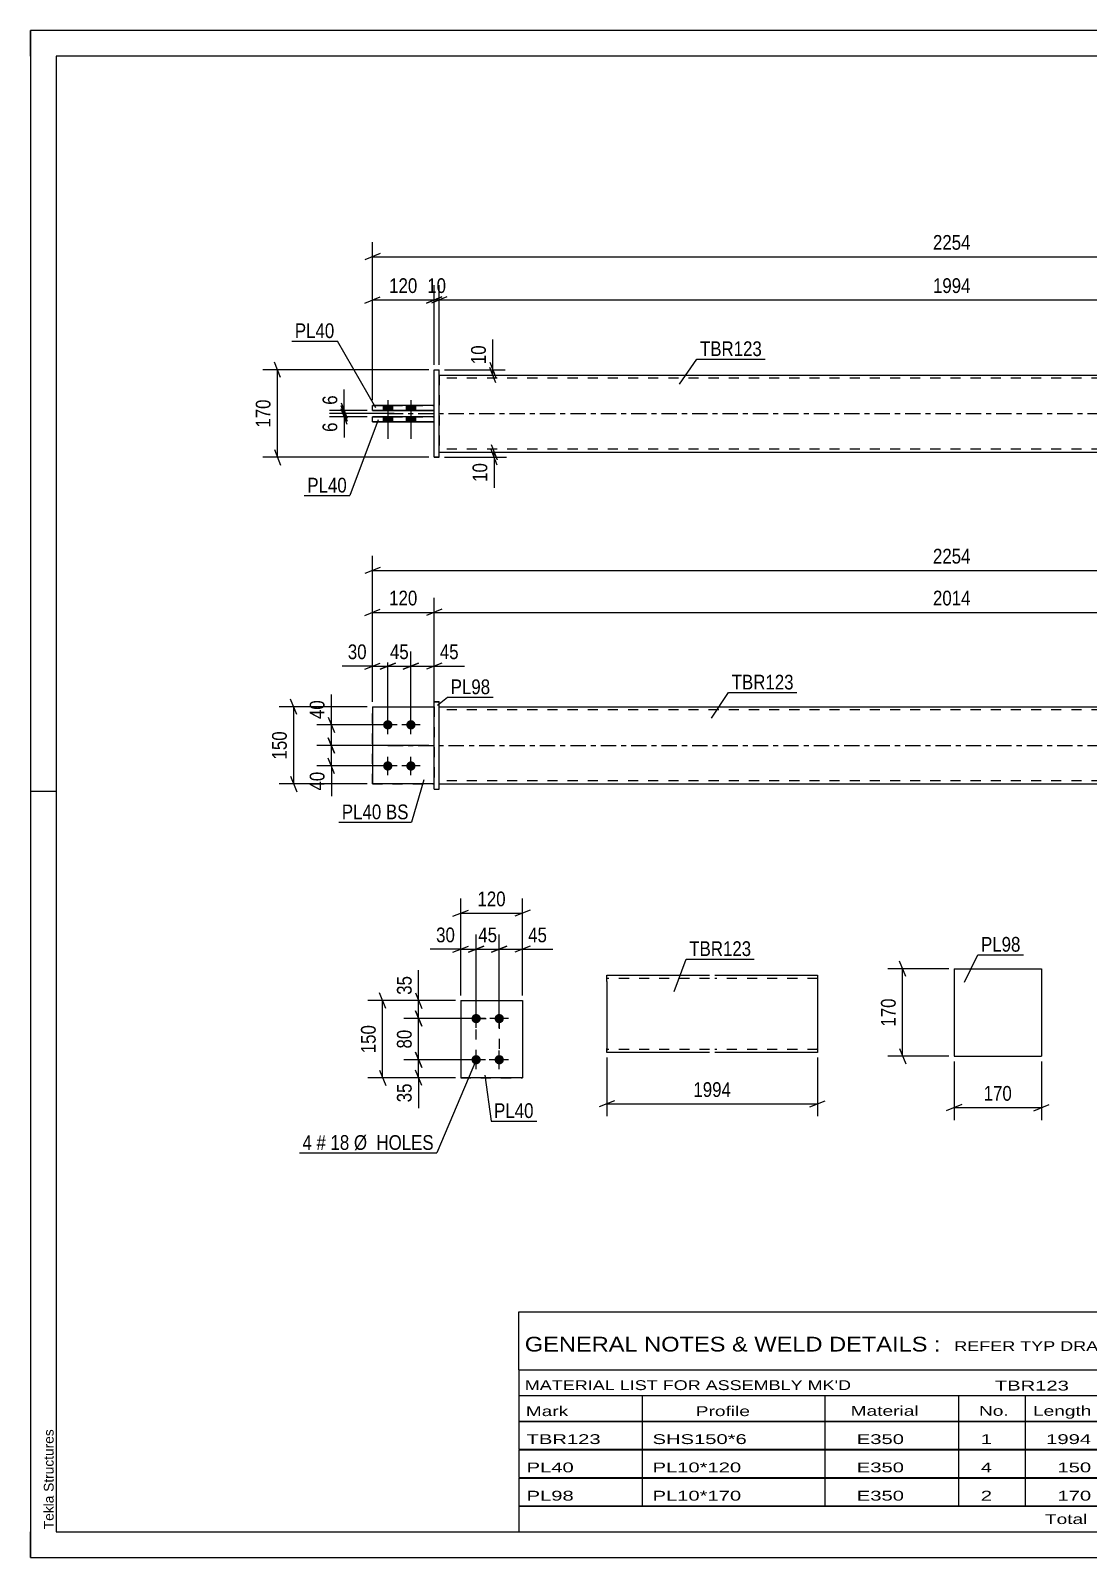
# Model space of a CAD drawing. Header units: millimetres. Extents: x 0 to 420, y 0 to 297.
# Drawn here: x 0 to 205.8, y 0 to 297 of the extents above; entities that cross this region are included whole.
import ezdxf

# ---------------------------------------------------------------- set-up
doc = ezdxf.new("R2010")
doc.units = ezdxf.units.MM
doc.linetypes.add('DXK_LINE_DOT2', pattern=[3.9198, 1.9599, -1.9599])
doc.linetypes.add('DXK_LINE_DOT3', pattern=[5.9187, 2.979, -0.9799, 0.9799, -0.9799])
doc.styles.add('Arial', font='ARIAL.TTF', dxfattribs={"height": 0.2})
doc.styles.add('Arial Narrow', font='ARIALN.TTF', dxfattribs={"height": 0.2})

# ---------------------------------------------------------------- blocks, each defined once
blk = doc.blocks.new('Unknown-580873075-1163')
at = {"color": 5, "linetype": 'Continuous'}
for p, q in [((420, 297), (0, 297)), ((0, 297), (0, 0)), ((0, 292), (0, 297)), ((415, 292), (5, 292)), ((5, 292), (5, 5)), ((5, 149), (0, 149)), ((0, 0), (0, 5)), ((5, 5), (415, 5)), ((0, 0), (420, 0))]:
    blk.add_line(p, q, dxfattribs=at)
at = {"color": 174, "linetype": 'Continuous', "style": 'Arial'}
blk.add_text('Tekla Structures', height=1.9102, rotation=90, dxfattribs=at).set_placement((4.5, 5.5))
blk = doc.blocks.new('Part-580873075-1797 - 1735')
at = {"color": 2, "linetype": 'Continuous'}
for p, q in [((66.5, 165.45), (78.5, 165.45)), ((66.5, 165.45), (66.5, 150.45)), ((78.5, 150.45), (66.5, 150.45)), ((66.5, 150.45), (66.5, 150.45))]:
    blk.add_line(p, q, dxfattribs=at)
at = {"color": 7, "linetype": 'DXK_LINE_DOT2'}
for p, q in [((66.5, 165.45), (78.5, 165.45)), ((78.5, 165.45), (78.5, 165.45)), ((78.5, 165.45), (78.5, 150.45)), ((66.5, 150.45), (78.5, 150.45)), ((66.5, 150.45), (66.5, 150.45))]:
    blk.add_line(p, q, dxfattribs=at)
blk = doc.blocks.new('Part-580873075-1792 - 1735')
at = {"color": 7, "linetype": 'DXK_LINE_DOT2'}
for p, q in [((66.5, 165.45), (78.5, 165.45)), ((66.5, 165.45), (78.5, 165.45)), ((66.5, 150.45), (66.5, 165.45)), ((78.5, 165.45), (78.5, 165.45)), ((78.5, 165.45), (78.5, 150.45)), ((66.5, 150.45), (78.5, 150.45)), ((78.5, 150.45), (66.5, 150.45)), ((66.5, 150.45), (66.5, 150.45))]:
    blk.add_line(p, q, dxfattribs=at)
blk = doc.blocks.new('Part-580873075-1802 - 1735')
at = {"color": 2, "linetype": 'Continuous'}
for p, q in [((78.5, 166.46), (79.5, 166.46)), ((78.5, 149.46), (78.5, 166.46)), ((79.5, 149.46), (79.5, 166.46)), ((78.5, 149.46), (79.5, 149.46)), ((78.5, 149.45), (79.5, 149.45))]:
    blk.add_line(p, q, dxfattribs=at)
at = {"color": 7, "linetype": 'DXK_LINE_DOT2'}
for p, q in [((78.5, 166.45), (79.5, 166.45)), ((78.5, 149.46), (78.5, 149.45)), ((78.5, 149.45), (78.5, 149.46)), ((79.5, 149.46), (79.5, 149.45)), ((79.5, 149.45), (79.5, 149.46))]:
    blk.add_line(p, q, dxfattribs=at)
blk = doc.blocks.new('Part-580873075-1807 - 1735')
at = {"color": 2, "linetype": 'Continuous'}
for p, q in [((79.5, 165.45), (278.91, 165.45)), ((79.5, 150.45), (278.91, 150.45))]:
    blk.add_line(p, q, dxfattribs=at)
at = {"color": 7, "linetype": 'DXK_LINE_DOT2'}
for p, q in [((79.5, 150.45), (79.5, 165.45)), ((278.91, 164.85), (79.5, 164.85)), ((278.91, 165.45), (278.91, 150.45)), ((278.91, 151.05), (79.5, 151.05))]:
    blk.add_line(p, q, dxfattribs=at)
at = {"color": 7, "linetype": 'DXK_LINE_DOT3'}
blk.add_line((69.5, 157.95), (288.91, 157.95), dxfattribs=at)
blk = doc.blocks.new('Bolt-580873075-1809 - 1735')
at = {"linetype": 'Continuous'}
for points in [[(69.5, 161.05), (69.31, 161.07), (69.13, 161.13), (68.97, 161.23), (68.83, 161.35), (68.72, 161.5), (68.64, 161.68), (68.6, 161.86), (68.6, 162.05), (68.64, 162.23), (68.72, 162.4), (68.83, 162.56), (68.97, 162.68), (69.13, 162.78), (69.31, 162.83), (69.5, 162.85), (69.69, 162.83), (69.86, 162.78), (70.03, 162.68), (70.17, 162.56), (70.28, 162.4), (70.35, 162.23), (70.39, 162.05), (70.39, 161.86), (70.35, 161.68), (70.28, 161.5), (70.17, 161.35), (70.03, 161.23), (69.86, 161.13), (69.69, 161.07)], [(74, 161.05), (73.81, 161.07), (73.63, 161.13), (73.47, 161.23), (73.33, 161.35), (73.22, 161.5), (73.14, 161.68), (73.1, 161.86), (73.1, 162.05), (73.14, 162.23), (73.22, 162.4), (73.33, 162.56), (73.47, 162.68), (73.63, 162.78), (73.81, 162.83), (74, 162.85), (74.19, 162.83), (74.36, 162.78), (74.53, 162.68), (74.67, 162.56), (74.78, 162.4), (74.85, 162.23), (74.89, 162.05), (74.89, 161.86), (74.85, 161.68), (74.78, 161.5), (74.67, 161.35), (74.53, 161.23), (74.36, 161.13), (74.19, 161.07)], [(69.5, 153.05), (69.31, 153.07), (69.13, 153.13), (68.97, 153.23), (68.83, 153.35), (68.72, 153.5), (68.64, 153.68), (68.6, 153.86), (68.6, 154.05), (68.64, 154.23), (68.72, 154.4), (68.83, 154.56), (68.97, 154.68), (69.13, 154.78), (69.31, 154.83), (69.5, 154.85), (69.69, 154.83), (69.86, 154.78), (70.03, 154.68), (70.17, 154.56), (70.28, 154.4), (70.35, 154.23), (70.39, 154.05), (70.39, 153.86), (70.35, 153.68), (70.28, 153.5), (70.17, 153.35), (70.03, 153.23), (69.86, 153.13), (69.69, 153.07)], [(74, 153.05), (73.81, 153.07), (73.63, 153.13), (73.47, 153.23), (73.33, 153.35), (73.22, 153.5), (73.14, 153.68), (73.1, 153.86), (73.1, 154.05), (73.14, 154.23), (73.22, 154.4), (73.33, 154.56), (73.47, 154.68), (73.63, 154.78), (73.81, 154.83), (74, 154.85), (74.19, 154.83), (74.36, 154.78), (74.53, 154.68), (74.67, 154.56), (74.78, 154.4), (74.85, 154.23), (74.89, 154.05), (74.89, 153.86), (74.85, 153.68), (74.78, 153.5), (74.67, 153.35), (74.53, 153.23), (74.36, 153.13), (74.19, 153.07)]]:
    blk.add_hatch(color=1, dxfattribs=at).paths.add_polyline_path(points)
at = {"color": 1, "linetype": 'Continuous'}
for p, q in [((69.5, 160.15), (69.5, 163.75)), ((74, 160.15), (74, 163.75)), ((71.3, 161.95), (67.7, 161.95)), ((75.8, 161.95), (72.2, 161.95)), ((69.5, 152.15), (69.5, 155.75)), ((74, 152.15), (74, 155.75)), ((71.3, 153.95), (67.7, 153.95)), ((75.8, 153.95), (72.2, 153.95))]:
    blk.add_line(p, q, dxfattribs=at)
blk = doc.blocks.new('Part-580873075-1425 - 1390')
at = {"color": 2, "linetype": 'Continuous'}
for p, q in [((78.5, 224.09), (66.5, 224.09)), ((66.5, 223.09), (66.5, 224.09)), ((66.5, 223.09), (78.5, 223.09)), ((78.5, 223.09), (66.5, 223.09))]:
    blk.add_line(p, q, dxfattribs=at)
at = {"color": 7, "linetype": 'DXK_LINE_DOT2'}
for p, q in [((66.5, 224.09), (78.5, 224.09)), ((66.5, 223.09), (66.5, 223.09)), ((78.5, 223.09), (78.5, 224.09))]:
    blk.add_line(p, q, dxfattribs=at)
blk = doc.blocks.new('Part-580873075-1394 - 1390')
at = {"color": 2, "linetype": 'Continuous'}
for p, q in [((78.5, 230.99), (79.5, 230.99)), ((78.5, 213.99), (78.5, 230.99)), ((79.5, 213.99), (79.5, 230.99)), ((78.5, 213.99), (79.5, 213.99)), ((79.5, 213.99), (78.5, 213.99))]:
    blk.add_line(p, q, dxfattribs=at)
at = {"color": 7, "linetype": 'DXK_LINE_DOT2'}
for p, q in [((78.5, 230.99), (79.5, 230.99)), ((79.5, 230.99), (79.5, 230.99)), ((78.5, 213.99), (78.5, 213.99)), ((78.5, 213.99), (78.5, 213.99)), ((79.5, 213.99), (79.5, 213.99)), ((79.5, 213.99), (79.5, 213.99))]:
    blk.add_line(p, q, dxfattribs=at)
blk = doc.blocks.new('Part-580873075-1420 - 1390')
at = {"color": 2, "linetype": 'Continuous'}
for p, q in [((78.5, 221.89), (66.5, 221.89)), ((66.5, 220.89), (66.5, 221.89)), ((66.5, 220.89), (78.5, 220.89)), ((78.5, 220.89), (66.5, 220.89))]:
    blk.add_line(p, q, dxfattribs=at)
at = {"color": 7, "linetype": 'DXK_LINE_DOT2'}
for p, q in [((66.5, 221.89), (78.5, 221.89)), ((66.5, 220.89), (66.5, 220.89)), ((78.5, 220.89), (78.5, 221.89))]:
    blk.add_line(p, q, dxfattribs=at)
blk = doc.blocks.new('Part-580873075-1446 - 1390')
at = {"color": 2, "linetype": 'Continuous'}
for p, q in [((79.5, 229.99), (278.91, 229.99)), ((79.5, 214.99), (278.91, 214.99))]:
    blk.add_line(p, q, dxfattribs=at)
at = {"color": 7, "linetype": 'DXK_LINE_DOT2'}
for p, q in [((79.5, 229.99), (79.5, 214.99)), ((278.91, 229.39), (79.5, 229.39)), ((278.91, 229.99), (278.91, 214.99)), ((278.91, 215.59), (79.5, 215.59))]:
    blk.add_line(p, q, dxfattribs=at)
at = {"color": 7, "linetype": 'DXK_LINE_DOT3'}
blk.add_line((69.5, 222.49), (288.91, 222.49), dxfattribs=at)
blk = doc.blocks.new('Bolt-580873075-1448 - 1390')
at = {"linetype": 'Continuous'}
for points in [[(68.6, 223.09), (70.4, 223.09), (70.4, 224.09), (68.6, 224.09)], [(68.6, 223.09), (70.4, 223.09), (70.4, 224.09), (68.6, 224.09)], [(73.1, 223.09), (74.9, 223.09), (74.9, 224.09), (73.1, 224.09)], [(73.1, 223.09), (74.9, 223.09), (74.9, 224.09), (73.1, 224.09)], [(68.6, 220.89), (70.4, 220.89), (70.4, 221.89), (68.6, 221.89)], [(68.6, 220.89), (70.4, 220.89), (70.4, 221.89), (68.6, 221.89)], [(73.1, 220.89), (74.9, 220.89), (74.9, 221.89), (73.1, 221.89)], [(73.1, 220.89), (74.9, 220.89), (74.9, 221.89), (73.1, 221.89)]]:
    blk.add_hatch(color=1, dxfattribs=at).paths.add_polyline_path(points)
at = {"color": 1, "linetype": 'Continuous'}
for p, q in [((68.6, 224.09), (68.6, 223.09)), ((68.6, 224.09), (68.6, 223.09)), ((69.5, 225.09), (69.5, 217.59)), ((69.5, 225.09), (69.5, 217.59)), ((70.4, 224.09), (70.4, 223.09)), ((70.4, 224.09), (70.4, 223.09)), ((73.1, 224.09), (73.1, 223.09)), ((73.1, 224.09), (73.1, 223.09)), ((74, 225.09), (74, 217.59)), ((74, 225.09), (74, 217.59)), ((74.9, 224.09), (74.9, 223.09)), ((74.9, 224.09), (74.9, 223.09)), ((68.6, 221.89), (68.6, 220.89)), ((68.6, 221.89), (68.6, 220.89)), ((70.4, 221.89), (70.4, 220.89)), ((70.4, 221.89), (70.4, 220.89)), ((73.1, 221.89), (73.1, 220.89)), ((73.1, 221.89), (73.1, 220.89)), ((74.9, 221.89), (74.9, 220.89)), ((74.9, 221.89), (74.9, 220.89))]:
    blk.add_line(p, q, dxfattribs=at)
blk = doc.blocks.new('Part-580873075-2138 - 2131')
at = {"color": 2, "linetype": 'Continuous'}
for p, q in [((83.68, 108.31), (95.68, 108.31)), ((83.68, 108.31), (83.68, 93.31)), ((95.68, 108.31), (95.68, 108.31)), ((95.68, 108.31), (95.68, 93.31)), ((95.68, 93.31), (83.68, 93.31)), ((83.68, 93.31), (83.68, 93.31))]:
    blk.add_line(p, q, dxfattribs=at)
at = {"color": 7, "linetype": 'DXK_LINE_DOT2'}
for p, q in [((83.68, 108.31), (95.68, 108.31)), ((95.68, 108.31), (95.68, 108.31)), ((83.68, 93.31), (95.68, 93.31))]:
    blk.add_line(p, q, dxfattribs=at)
blk = doc.blocks.new('Bolt-580873075-2171 - 2131')
at = {"linetype": 'Continuous'}
for points in [[(86.68, 105.71), (86.87, 105.69), (87.05, 105.64), (87.21, 105.54), (87.35, 105.42), (87.46, 105.26), (87.54, 105.09), (87.57, 104.91), (87.57, 104.72), (87.54, 104.54), (87.46, 104.36), (87.35, 104.21), (87.21, 104.09), (87.05, 103.99), (86.87, 103.93), (86.68, 103.91), (86.49, 103.93), (86.31, 103.99), (86.15, 104.09), (86.01, 104.21), (85.9, 104.36), (85.82, 104.54), (85.78, 104.72), (85.78, 104.91), (85.82, 105.09), (85.9, 105.26), (86.01, 105.42), (86.15, 105.54), (86.31, 105.64), (86.49, 105.69)], [(91.18, 105.71), (91.37, 105.69), (91.55, 105.64), (91.71, 105.54), (91.85, 105.42), (91.96, 105.26), (92.04, 105.09), (92.07, 104.91), (92.07, 104.72), (92.04, 104.54), (91.96, 104.36), (91.85, 104.21), (91.71, 104.09), (91.55, 103.99), (91.37, 103.93), (91.18, 103.91), (90.99, 103.93), (90.81, 103.99), (90.65, 104.09), (90.51, 104.21), (90.4, 104.36), (90.32, 104.54), (90.28, 104.72), (90.28, 104.91), (90.32, 105.09), (90.4, 105.26), (90.51, 105.42), (90.65, 105.54), (90.81, 105.64), (90.99, 105.69)], [(86.68, 97.71), (86.87, 97.69), (87.05, 97.64), (87.21, 97.54), (87.35, 97.42), (87.46, 97.26), (87.54, 97.09), (87.57, 96.91), (87.57, 96.72), (87.54, 96.54), (87.46, 96.36), (87.35, 96.21), (87.21, 96.09), (87.05, 95.99), (86.87, 95.93), (86.68, 95.91), (86.49, 95.93), (86.31, 95.99), (86.15, 96.09), (86.01, 96.21), (85.9, 96.36), (85.82, 96.54), (85.78, 96.72), (85.78, 96.91), (85.82, 97.09), (85.9, 97.26), (86.01, 97.42), (86.15, 97.54), (86.31, 97.64), (86.49, 97.69)], [(91.18, 97.71), (91.37, 97.69), (91.55, 97.64), (91.71, 97.54), (91.85, 97.42), (91.96, 97.26), (92.04, 97.09), (92.07, 96.91), (92.07, 96.72), (92.04, 96.54), (91.96, 96.36), (91.85, 96.21), (91.71, 96.09), (91.55, 95.99), (91.37, 95.93), (91.18, 95.91), (90.99, 95.93), (90.81, 95.99), (90.65, 96.09), (90.51, 96.21), (90.4, 96.36), (90.32, 96.54), (90.28, 96.72), (90.28, 96.91), (90.32, 97.09), (90.4, 97.26), (90.51, 97.42), (90.65, 97.54), (90.81, 97.64), (90.99, 97.69)]]:
    blk.add_hatch(color=1, dxfattribs=at).paths.add_polyline_path(points)
at = {"color": 1, "linetype": 'Continuous'}
for p, q in [((88.48, 104.81), (84.88, 104.81)), ((86.68, 103.01), (86.68, 106.61)), ((92.98, 104.81), (89.38, 104.81)), ((91.18, 103.01), (91.18, 106.61)), ((86.68, 95.01), (86.68, 98.61)), ((91.18, 95.01), (91.18, 98.61)), ((88.48, 96.81), (84.88, 96.81)), ((92.98, 96.81), (89.38, 96.81))]:
    blk.add_line(p, q, dxfattribs=at)
blk = doc.blocks.new('Part-580873075-2302 - 2296')
at = {"color": 2, "linetype": 'Continuous'}
for p, q in [((179.65, 114.49), (196.65, 114.49)), ((179.65, 114.49), (179.65, 97.49)), ((196.65, 114.49), (196.65, 97.49)), ((179.65, 97.49), (196.65, 97.49))]:
    blk.add_line(p, q, dxfattribs=at)
blk = doc.blocks.new('Part-580873075-2328 - 2321')
at = {"color": 2, "linetype": 'Continuous'}
for p, q in [((112.1, 112.03), (112.1, 113.23)), ((112.1, 113.23), (132.1, 113.23)), ((133.1, 113.23), (153.1, 113.23)), ((153.1, 113.23), (153.1, 113.14)), ((153.1, 113.14), (153.1, 112.03)), ((112.1, 112.03), (112.1, 98.97)), ((153.1, 112.03), (153.1, 98.23)), ((112.1, 98.32), (112.1, 98.97)), ((112.1, 98.23), (112.1, 98.32)), ((132.1, 98.23), (112.1, 98.23)), ((153.1, 98.23), (133.1, 98.23))]:
    blk.add_line(p, q, dxfattribs=at)
at = {"color": 7, "linetype": 'DXK_LINE_DOT2'}
for p, q in [((153.1, 112.88), (153.1, 112.03)), ((132.1, 112.63), (112.1, 112.63)), ((153.1, 112.63), (133.1, 112.63)), ((112.1, 98.97), (112.1, 98.58)), ((112.1, 98.83), (112.1, 98.88)), ((132.1, 98.83), (112.1, 98.83)), ((153.1, 98.83), (133.1, 98.83)), ((153.1, 98.88), (153.1, 98.97)), ((153.1, 98.83), (153.1, 98.88)), ((153.1, 98.83), (153.1, 98.88))]:
    blk.add_line(p, q, dxfattribs=at)
blk = doc.blocks.new('Rectangle-580873075-2281 - 2131')
at = {"color": 1, "linetype": 'DXK_LINE_DOT2'}
blk.add_lwpolyline([(86.68, 104.81), (91.18, 104.81), (91.18, 96.81), (86.68, 96.81), (86.68, 104.81)], close=True, dxfattribs=at)
blk = doc.blocks.new('StraightDimension-580873075-2008 - 1735')
at = {"color": 7, "linetype": 'Continuous'}
for p, q in [((57.93, 163.45), (59.13, 160.45)), ((68.5, 161.95), (55.68, 161.95)), ((58.53, 157.95), (58.53, 161.95)), ((77.5, 157.95), (55.68, 157.95)), ((59.13, 156.45), (57.93, 159.45))]:
    blk.add_line(p, q, dxfattribs=at)
at = {"color": 0}
blk.add_wipeout([(57.78, 167.34), (53.58, 167.34), (53.58, 162.48), (57.78, 162.48)], dxfattribs=at)
at = {"color": 7, "linetype": 'Continuous'}
blk.add_line((58.53, 161.95), (58.53, 167.86), dxfattribs=at)
blk.add_line((58.53, 161.95), (58.53, 167.86), dxfattribs=at)
at = {"color": 3, "style": 'Arial Narrow'}
blk.add_text('40', height=2.863, rotation=90.0002, dxfattribs=at).set_placement((57.18, 163.08))
blk = doc.blocks.new('StraightDimension-580873075-1999 - 1735')
at = {"color": 7, "linetype": 'Continuous'}
for p, q in [((77.5, 157.95), (55.68, 157.95)), ((57.93, 159.45), (59.13, 156.45)), ((58.53, 153.95), (58.53, 157.95)), ((59.13, 152.45), (57.93, 155.45)), ((68.5, 153.95), (55.68, 153.95))]:
    blk.add_line(p, q, dxfattribs=at)
at = {"color": 0}
blk.add_wipeout([(57.78, 153.43), (53.58, 153.43), (53.58, 148.57), (57.78, 148.57)], dxfattribs=at)
at = {"color": 7, "linetype": 'Continuous'}
blk.add_line((58.53, 153.95), (58.53, 148.05), dxfattribs=at)
blk.add_line((58.53, 153.95), (58.53, 148.05), dxfattribs=at)
at = {"color": 3, "style": 'Arial Narrow'}
blk.add_text('40', height=2.863, rotation=90.0002, dxfattribs=at).set_placement((57.18, 149.17))
blk = doc.blocks.new('StraightDimension-580873075-1937 - 1735')
at = {"color": 7, "linetype": 'Continuous'}
for p, q in [((65, 183.23), (68, 184.43)), ((66.5, 166.45), (66.5, 186.68)), ((80, 184.43), (77, 183.23)), ((78.5, 158.95), (78.5, 186.68)), ((66.5, 183.83), (78.5, 183.83))]:
    blk.add_line(p, q, dxfattribs=at)
at = {"color": 0}
blk.add_wipeout([(75.84, 184.58), (75.84, 188.78), (69.16, 188.78), (69.16, 184.58)], dxfattribs=at)
at = {"color": 3, "style": 'Arial Narrow'}
blk.add_text('120', height=2.863, dxfattribs=at).set_placement((69.76, 185.18))
blk = doc.blocks.new('StraightDimension-580873075-2018 - 1735')
at = {"color": 7, "linetype": 'Continuous'}
for p, q in [((51.8, 163.95), (50.6, 166.95)), ((65.5, 165.45), (48.35, 165.45)), ((51.2, 150.45), (51.2, 165.45)), ((50.6, 151.95), (51.8, 148.95)), ((65.5, 150.45), (48.35, 150.45))]:
    blk.add_line(p, q, dxfattribs=at)
at = {"color": 0}
blk.add_wipeout([(50.45, 161.3), (46.25, 161.3), (46.25, 154.61), (50.45, 154.61)], dxfattribs=at)
at = {"color": 3, "style": 'Arial Narrow'}
blk.add_text('150', height=2.863, rotation=90.0002, dxfattribs=at).set_placement((49.85, 155.21))
blk = doc.blocks.new('StraightDimension-580873075-1864 - 1735')
at = {"color": 7, "linetype": 'Continuous'}
for p, q in [((66.5, 166.45), (66.5, 194.83)), ((291.91, 166.45), (291.91, 194.83)), ((68, 192.58), (65, 191.38)), ((66.5, 191.98), (291.91, 191.98)), ((290.41, 191.38), (293.41, 192.58))]:
    blk.add_line(p, q, dxfattribs=at)
at = {"color": 0}
blk.add_wipeout([(183.46, 192.73), (183.46, 196.93), (174.95, 196.93), (174.95, 192.73)], dxfattribs=at)
at = {"color": 3, "style": 'Arial Narrow'}
blk.add_text('2254', height=2.863, dxfattribs=at).set_placement((175.55, 193.33))
blk = doc.blocks.new('StraightDimension-580873075-1922 - 1735')
at = {"color": 7, "linetype": 'Continuous'}
for p, q in [((80, 184.43), (77, 183.23)), ((78.5, 158.95), (78.5, 186.68)), ((278.41, 183.23), (281.41, 184.43)), ((279.91, 166.45), (279.91, 186.68)), ((78.5, 183.83), (279.91, 183.83))]:
    blk.add_line(p, q, dxfattribs=at)
at = {"color": 0}
blk.add_wipeout([(183.46, 184.58), (183.46, 188.78), (174.95, 188.78), (174.95, 184.58)], dxfattribs=at)
at = {"color": 3, "style": 'Arial Narrow'}
blk.add_text('2014', height=2.863, dxfattribs=at).set_placement((175.55, 185.18))
blk = doc.blocks.new('StraightDimension-580873075-1953 - 1735')
at = {"color": 7, "linetype": 'Continuous'}
for p, q in [((66.5, 166.45), (66.5, 176.23)), ((69.5, 162.95), (69.5, 176.23)), ((65, 172.78), (68, 173.98)), ((66.5, 173.38), (69.5, 173.38)), ((71, 173.98), (68, 172.78))]:
    blk.add_line(p, q, dxfattribs=at)
at = {"color": 0}
blk.add_wipeout([(65.97, 174.13), (65.97, 178.33), (61.12, 178.33), (61.12, 174.13)], dxfattribs=at)
at = {"color": 7, "linetype": 'Continuous'}
blk.add_line((66.5, 173.38), (60.59, 173.38), dxfattribs=at)
blk.add_line((66.5, 173.38), (60.59, 173.38), dxfattribs=at)
at = {"color": 3, "style": 'Arial Narrow'}
blk.add_text('30', height=2.863, dxfattribs=at).set_placement((61.72, 174.73))
blk = doc.blocks.new('StraightDimension-580873075-1969 - 1735')
at = {"color": 7, "linetype": 'Continuous'}
for p, q in [((69.5, 162.95), (69.5, 176.23)), ((74, 162.95), (74, 176.23)), ((68, 172.78), (71, 173.98)), ((69.5, 173.38), (74, 173.38)), ((75.5, 173.98), (72.5, 172.78))]:
    blk.add_line(p, q, dxfattribs=at)
at = {"color": 0}
blk.add_wipeout([(74.18, 174.13), (74.18, 178.33), (69.32, 178.33), (69.32, 174.13)], dxfattribs=at)
at = {"color": 3, "style": 'Arial Narrow'}
blk.add_text('45', height=2.863, dxfattribs=at).set_placement((69.92, 174.73))
blk = doc.blocks.new('StraightDimension-580873075-1982 - 1735')
at = {"color": 7, "linetype": 'Continuous'}
for p, q in [((74, 162.95), (74, 176.23)), ((78.5, 166.45), (78.5, 176.23)), ((72.5, 172.78), (75.5, 173.98)), ((74, 173.38), (78.5, 173.38)), ((80, 173.98), (77, 172.78))]:
    blk.add_line(p, q, dxfattribs=at)
at = {"color": 0}
blk.add_wipeout([(83.88, 174.13), (83.88, 178.33), (79.02, 178.33), (79.02, 174.13)], dxfattribs=at)
at = {"color": 7, "linetype": 'Continuous'}
blk.add_line((78.5, 173.38), (84.4, 173.38), dxfattribs=at)
blk.add_line((78.5, 173.38), (84.4, 173.38), dxfattribs=at)
at = {"color": 3, "style": 'Arial Narrow'}
blk.add_text('45', height=2.863, dxfattribs=at).set_placement((79.62, 174.73))
blk = doc.blocks.new('StraightDimension-580873075-1564 - 1390')
at = {"color": 7, "linetype": 'Continuous'}
for p, q in [((66.5, 225.09), (66.5, 255.86)), ((291.91, 225.09), (291.91, 255.86)), ((68, 253.61), (65, 252.41)), ((66.5, 253.01), (291.91, 253.01)), ((290.41, 252.41), (293.41, 253.61))]:
    blk.add_line(p, q, dxfattribs=at)
at = {"color": 0}
blk.add_wipeout([(183.46, 253.76), (183.46, 257.96), (174.95, 257.96), (174.95, 253.76)], dxfattribs=at)
at = {"color": 3, "style": 'Arial Narrow'}
blk.add_text('2254', height=2.863, dxfattribs=at).set_placement((175.55, 254.36))
blk = doc.blocks.new('StraightDimension-580873075-1595 - 1390')
at = {"color": 7, "linetype": 'Continuous'}
for p, q in [((78.5, 231.99), (78.5, 247.45)), ((79.5, 231.99), (79.5, 247.45)), ((77, 244), (80, 245.2)), ((81, 245.2), (78, 244)), ((78.5, 244.6), (79.5, 244.6))]:
    blk.add_line(p, q, dxfattribs=at)
at = {"color": 0}
blk.add_wipeout([(81.43, 245.35), (81.43, 249.55), (76.57, 249.55), (76.57, 245.35)], dxfattribs=at)
at = {"color": 3, "style": 'Arial Narrow'}
blk.add_text('10', height=2.863, dxfattribs=at).set_placement((77.17, 245.95))
blk = doc.blocks.new('StraightDimension-580873075-1585 - 1390')
at = {"color": 7, "linetype": 'Continuous'}
for p, q in [((79.5, 231.99), (79.5, 247.45)), ((278.91, 231.99), (278.91, 247.45)), ((81, 245.2), (78, 244)), ((79.5, 244.6), (278.91, 244.6)), ((277.41, 244), (280.41, 245.2))]:
    blk.add_line(p, q, dxfattribs=at)
at = {"color": 0}
blk.add_wipeout([(183.46, 245.35), (183.46, 249.55), (174.95, 249.55), (174.95, 245.35)], dxfattribs=at)
at = {"color": 3, "style": 'Arial Narrow'}
blk.add_text('1994', height=2.863, dxfattribs=at).set_placement((175.55, 245.95))
blk = doc.blocks.new('StraightDimension-580873075-1605 - 1390')
at = {"color": 7, "linetype": 'Continuous'}
for p, q in [((66.5, 225.09), (66.5, 247.45)), ((78.5, 231.99), (78.5, 247.45)), ((65, 244), (68, 245.2)), ((66.5, 244.6), (78.5, 244.6)), ((80, 245.2), (77, 244))]:
    blk.add_line(p, q, dxfattribs=at)
at = {"color": 0}
blk.add_wipeout([(75.84, 245.35), (75.84, 249.55), (69.16, 249.55), (69.16, 245.35)], dxfattribs=at)
at = {"color": 3, "style": 'Arial Narrow'}
blk.add_text('120', height=2.863, dxfattribs=at).set_placement((69.76, 245.95))
blk = doc.blocks.new('StraightDimension-580873075-1626 - 1390')
at = {"color": 7, "linetype": 'Continuous'}
for p, q in [((80.5, 214.99), (92.6, 214.99)), ((80.5, 213.99), (92.6, 213.99)), ((89.6, 216.49), (90.8, 213.49)), ((90.8, 212.49), (89.6, 215.49)), ((90.2, 213.99), (90.2, 214.99))]:
    blk.add_line(p, q, dxfattribs=at)
at = {"color": 0}
blk.add_wipeout([(89.45, 213.46), (85.25, 213.46), (85.25, 208.61), (89.45, 208.61)], dxfattribs=at)
at = {"color": 7, "linetype": 'Continuous'}
blk.add_line((90.2, 213.99), (90.2, 208.08), dxfattribs=at)
blk.add_line((90.2, 213.99), (90.2, 208.08), dxfattribs=at)
at = {"color": 3, "style": 'Arial Narrow'}
blk.add_text('10', height=2.863, rotation=90.0002, dxfattribs=at).set_placement((88.85, 209.21))
blk = doc.blocks.new('StraightDimension-580873075-1636 - 1390')
at = {"color": 7, "linetype": 'Continuous'}
for p, q in [((89.32, 232.49), (90.52, 229.49)), ((80.5, 230.99), (92.32, 230.99)), ((80.5, 229.99), (92.32, 229.99)), ((90.52, 228.49), (89.32, 231.49)), ((89.92, 229.99), (89.92, 230.99))]:
    blk.add_line(p, q, dxfattribs=at)
at = {"color": 0}
blk.add_wipeout([(89.17, 236.37), (84.97, 236.37), (84.97, 231.51), (89.17, 231.51)], dxfattribs=at)
at = {"color": 7, "linetype": 'Continuous'}
blk.add_line((89.92, 230.99), (89.92, 236.89), dxfattribs=at)
blk.add_line((89.92, 230.99), (89.92, 236.89), dxfattribs=at)
at = {"color": 3, "style": 'Arial Narrow'}
blk.add_text('10', height=2.863, rotation=90.0002, dxfattribs=at).set_placement((88.57, 232.11))
blk = doc.blocks.new('StraightDimension-580873075-1667 - 1390')
at = {"color": 7, "linetype": 'Continuous'}
for p, q in [((48.63, 229.49), (47.43, 232.49)), ((77.5, 230.99), (45.18, 230.99)), ((48.03, 213.99), (48.03, 230.99)), ((77.5, 213.99), (45.18, 213.99)), ((47.43, 215.49), (48.63, 212.49))]:
    blk.add_line(p, q, dxfattribs=at)
at = {"color": 0}
blk.add_wipeout([(47.28, 225.83), (43.08, 225.83), (43.08, 219.15), (47.28, 219.15)], dxfattribs=at)
at = {"color": 3, "style": 'Arial Narrow'}
blk.add_text('170', height=2.863, rotation=90.0002, dxfattribs=at).set_placement((46.68, 219.75))
blk = doc.blocks.new('StraightDimension-580873075-1678 - 1390')
at = {"color": 7, "linetype": 'Continuous'}
for p, q in [((65.5, 223.09), (58.17, 223.09)), ((60.42, 224.59), (61.62, 221.59)), ((61.62, 220.99), (60.42, 223.99)), ((61.02, 222.49), (61.02, 223.09)), ((70.75, 222.49), (58.17, 222.49))]:
    blk.add_line(p, q, dxfattribs=at)
at = {"color": 0}
blk.add_wipeout([(60.27, 226.64), (56.07, 226.64), (56.07, 223.61), (60.27, 223.61)], dxfattribs=at)
at = {"color": 7, "linetype": 'Continuous'}
blk.add_line((61.02, 223.09), (61.02, 227.17), dxfattribs=at)
blk.add_line((61.02, 223.09), (61.02, 227.17), dxfattribs=at)
at = {"color": 3, "style": 'Arial Narrow'}
blk.add_text('6', height=2.86, rotation=90.0002, dxfattribs=at).set_placement((59.67, 224.21))
blk = doc.blocks.new('StraightDimension-580873075-1688 - 1390')
at = {"color": 7, "linetype": 'Continuous'}
for p, q in [((60.42, 223.99), (61.62, 220.99)), ((61.62, 220.39), (60.42, 223.39)), ((70.75, 222.49), (58.17, 222.49)), ((65.5, 221.89), (58.17, 221.89)), ((61.02, 221.89), (61.02, 222.49))]:
    blk.add_line(p, q, dxfattribs=at)
at = {"color": 0}
blk.add_wipeout([(60.27, 221.36), (56.07, 221.36), (56.07, 218.33), (60.27, 218.33)], dxfattribs=at)
at = {"color": 7, "linetype": 'Continuous'}
blk.add_line((61.02, 221.89), (61.02, 217.81), dxfattribs=at)
blk.add_line((61.02, 221.89), (61.02, 217.81), dxfattribs=at)
at = {"color": 3, "style": 'Arial Narrow'}
blk.add_text('6', height=2.86, rotation=90.0002, dxfattribs=at).set_placement((59.67, 218.93))
blk = doc.blocks.new('StraightDimension-580873075-2174 - 2131')
at = {"color": 7, "linetype": 'Continuous'}
for p, q in [((83.68, 109.31), (83.68, 128.16)), ((95.68, 109.31), (95.68, 128.16)), ((82.18, 124.71), (85.18, 125.91)), ((83.68, 125.31), (95.68, 125.31)), ((97.18, 125.91), (94.18, 124.71))]:
    blk.add_line(p, q, dxfattribs=at)
at = {"color": 0}
blk.add_wipeout([(93.02, 126.06), (93.02, 130.26), (86.34, 130.26), (86.34, 126.06)], dxfattribs=at)
at = {"color": 3, "style": 'Arial Narrow'}
blk.add_text('120', height=2.863, dxfattribs=at).set_placement((86.94, 126.66))
blk = doc.blocks.new('StraightDimension-580873075-2191 - 2131')
at = {"color": 7, "linetype": 'Continuous'}
for p, q in [((85.18, 117.71), (88.18, 118.91)), ((86.68, 105.81), (86.68, 121.16)), ((92.68, 118.91), (89.68, 117.71)), ((91.18, 105.81), (91.18, 121.16)), ((86.68, 118.31), (91.18, 118.31))]:
    blk.add_line(p, q, dxfattribs=at)
at = {"color": 0}
blk.add_wipeout([(91.36, 119.06), (91.36, 123.26), (86.5, 123.26), (86.5, 119.06)], dxfattribs=at)
at = {"color": 3, "style": 'Arial Narrow'}
blk.add_text('45', height=2.863, dxfattribs=at).set_placement((87.1, 119.66))
blk = doc.blocks.new('StraightDimension-580873075-2201 - 2131')
at = {"color": 7, "linetype": 'Continuous'}
for p, q in [((82.18, 117.71), (85.18, 118.91)), ((83.68, 109.31), (83.68, 121.16)), ((88.18, 118.91), (85.18, 117.71)), ((86.68, 105.81), (86.68, 121.16)), ((83.68, 118.31), (86.68, 118.31))]:
    blk.add_line(p, q, dxfattribs=at)
at = {"color": 0}
blk.add_wipeout([(83.15, 119.06), (83.15, 123.26), (78.3, 123.26), (78.3, 119.06)], dxfattribs=at)
at = {"color": 7, "linetype": 'Continuous'}
blk.add_line((83.68, 118.31), (77.77, 118.31), dxfattribs=at)
blk.add_line((83.68, 118.31), (77.77, 118.31), dxfattribs=at)
at = {"color": 3, "style": 'Arial Narrow'}
blk.add_text('30', height=2.863, dxfattribs=at).set_placement((78.9, 119.66))
blk = doc.blocks.new('StraightDimension-580873075-2214 - 2131')
at = {"color": 7, "linetype": 'Continuous'}
for p, q in [((89.68, 117.71), (92.68, 118.91)), ((91.18, 105.81), (91.18, 121.16)), ((97.18, 118.91), (94.18, 117.71)), ((95.68, 109.31), (95.68, 121.16)), ((91.18, 118.31), (95.68, 118.31))]:
    blk.add_line(p, q, dxfattribs=at)
at = {"color": 0}
blk.add_wipeout([(101.06, 119.06), (101.06, 123.26), (96.2, 123.26), (96.2, 119.06)], dxfattribs=at)
at = {"color": 7, "linetype": 'Continuous'}
blk.add_line((95.68, 118.31), (101.59, 118.31), dxfattribs=at)
blk.add_line((95.68, 118.31), (101.59, 118.31), dxfattribs=at)
at = {"color": 3, "style": 'Arial Narrow'}
blk.add_text('45', height=2.863, dxfattribs=at).set_placement((96.8, 119.66))
blk = doc.blocks.new('StraightDimension-580873075-2228 - 2131')
at = {"color": 7, "linetype": 'Continuous'}
for p, q in [((82.68, 108.31), (65.64, 108.31)), ((69.09, 106.81), (67.89, 109.81)), ((68.49, 93.31), (68.49, 108.31)), ((82.68, 93.31), (65.64, 93.31)), ((67.89, 94.81), (69.09, 91.81))]:
    blk.add_line(p, q, dxfattribs=at)
at = {"color": 0}
blk.add_wipeout([(67.74, 104.16), (63.54, 104.16), (63.54, 97.47), (67.74, 97.47)], dxfattribs=at)
at = {"color": 3, "style": 'Arial Narrow'}
blk.add_text('150', height=2.863, rotation=90.0002, dxfattribs=at).set_placement((67.14, 98.07))
blk = doc.blocks.new('StraightDimension-580873075-2245 - 2131')
at = {"color": 7, "linetype": 'Continuous'}
for p, q in [((74.89, 98.31), (76.09, 95.31)), ((85.68, 96.81), (72.64, 96.81)), ((75.49, 93.31), (75.49, 96.81)), ((82.68, 93.31), (72.64, 93.31)), ((76.09, 91.81), (74.89, 94.81))]:
    blk.add_line(p, q, dxfattribs=at)
at = {"color": 0}
blk.add_wipeout([(74.74, 92.79), (70.54, 92.79), (70.54, 87.93), (74.74, 87.93)], dxfattribs=at)
at = {"color": 7, "linetype": 'Continuous'}
blk.add_line((75.49, 93.31), (75.49, 87.41), dxfattribs=at)
blk.add_line((75.49, 93.31), (75.49, 87.41), dxfattribs=at)
at = {"color": 3, "style": 'Arial Narrow'}
blk.add_text('35', height=2.863, rotation=90.0002, dxfattribs=at).set_placement((74.14, 88.53))
blk = doc.blocks.new('StraightDimension-580873075-2258 - 2131')
at = {"color": 7, "linetype": 'Continuous'}
for p, q in [((82.68, 108.31), (72.64, 108.31)), ((74.89, 109.81), (76.09, 106.81)), ((75.49, 104.81), (75.49, 108.31)), ((85.68, 104.81), (72.64, 104.81)), ((76.09, 103.31), (74.89, 106.31))]:
    blk.add_line(p, q, dxfattribs=at)
at = {"color": 0}
blk.add_wipeout([(74.74, 113.69), (70.54, 113.69), (70.54, 108.84), (74.74, 108.84)], dxfattribs=at)
at = {"color": 7, "linetype": 'Continuous'}
blk.add_line((75.49, 108.31), (75.49, 114.22), dxfattribs=at)
blk.add_line((75.49, 108.31), (75.49, 114.22), dxfattribs=at)
at = {"color": 3, "style": 'Arial Narrow'}
blk.add_text('35', height=2.863, rotation=90.0002, dxfattribs=at).set_placement((74.14, 109.44))
blk = doc.blocks.new('StraightDimension-580873075-2271 - 2131')
at = {"color": 7, "linetype": 'Continuous'}
for p, q in [((85.68, 104.81), (72.64, 104.81)), ((74.89, 106.31), (76.09, 103.31)), ((75.49, 96.81), (75.49, 104.81)), ((76.09, 95.31), (74.89, 98.31)), ((85.68, 96.81), (72.64, 96.81))]:
    blk.add_line(p, q, dxfattribs=at)
at = {"color": 0}
blk.add_wipeout([(74.74, 103.24), (70.54, 103.24), (70.54, 98.39), (74.74, 98.39)], dxfattribs=at)
at = {"color": 3, "style": 'Arial Narrow'}
blk.add_text('80', height=2.863, rotation=90.0002, dxfattribs=at).set_placement((74.14, 98.99))
blk = doc.blocks.new('StraightDimension-580873075-2304 - 2296')
at = {"color": 7, "linetype": 'Continuous'}
for p, q in [((170.25, 112.99), (169.05, 115.99)), ((178.65, 114.49), (166.8, 114.49)), ((169.65, 97.49), (169.65, 114.49)), ((169.05, 98.99), (170.25, 95.99)), ((178.65, 97.49), (166.8, 97.49))]:
    blk.add_line(p, q, dxfattribs=at)
at = {"color": 0}
blk.add_wipeout([(168.9, 109.33), (164.7, 109.33), (164.7, 102.65), (168.9, 102.65)], dxfattribs=at)
at = {"color": 3, "style": 'Arial Narrow'}
blk.add_text('170', height=2.863, rotation=90.0002, dxfattribs=at).set_placement((168.3, 103.25))
blk = doc.blocks.new('StraightDimension-580873075-2313 - 2296')
at = {"color": 7, "linetype": 'Continuous'}
for p, q in [((179.65, 96.49), (179.65, 85.09)), ((196.65, 96.49), (196.65, 85.09)), ((181.15, 88.09), (178.15, 86.89)), ((179.65, 87.49), (196.65, 87.49)), ((195.15, 86.89), (198.15, 88.09))]:
    blk.add_line(p, q, dxfattribs=at)
at = {"color": 0}
blk.add_wipeout([(191.49, 88.24), (191.49, 92.44), (184.81, 92.44), (184.81, 88.24)], dxfattribs=at)
at = {"color": 3, "style": 'Arial Narrow'}
blk.add_text('170', height=2.863, dxfattribs=at).set_placement((185.41, 88.84))
blk = doc.blocks.new('StraightDimension-580873075-2332 - 2321')
at = {"color": 7, "linetype": 'Continuous'}
for p, q in [((112.1, 97.23), (112.1, 85.83)), ((153.1, 97.23), (153.1, 85.83)), ((113.6, 88.83), (110.6, 87.63)), ((112.1, 88.23), (153.1, 88.23)), ((151.6, 87.63), (154.6, 88.83))]:
    blk.add_line(p, q, dxfattribs=at)
at = {"color": 0}
blk.add_wipeout([(136.86, 88.98), (136.86, 93.18), (128.35, 93.18), (128.35, 88.98)], dxfattribs=at)
at = {"color": 3, "style": 'Arial Narrow'}
blk.add_text('1994', height=2.863, dxfattribs=at).set_placement((128.95, 89.58))
blk = doc.blocks.new('Unknown-580873075-3690')
at = {"color": 7, "linetype": 'Continuous'}
for p, q in [((95, 47.75), (255, 47.75)), ((95, 36.5), (95, 47.75)), ((255, 47.75), (255, 36.5)), ((95, 36.5), (255, 36.5)), ((95, 36.5), (95, 31.5)), ((255, 36.5), (255, 31.5)), ((95, 31.5), (255, 31.5)), ((95, 31.5), (95, 26.5)), ((119, 31.5), (119, 26.5)), ((154.5, 31.5), (154.5, 26.5)), ((180.5, 31.5), (180.5, 26.5)), ((193.5, 31.5), (193.5, 26.5)), ((211, 31.5), (211, 26.5)), ((233, 31.5), (233, 26.5)), ((255, 31.5), (255, 26.5)), ((95, 26.5), (255, 26.5)), ((95, 26.45), (95, 21.05)), ((95, 26.45), (255, 26.45)), ((119, 26.5), (119, 21)), ((154.5, 26.5), (154.5, 21)), ((180.5, 26.5), (180.5, 21)), ((193.5, 26.5), (193.5, 21)), ((211, 26.5), (211, 21)), ((233, 26.5), (233, 21)), ((255, 26.45), (255, 21.05)), ((95, 21.05), (255, 21.05)), ((95, 20.95), (95, 15.55)), ((95, 20.95), (255, 20.95)), ((119, 21), (119, 15.5)), ((154.5, 21), (154.5, 15.5)), ((180.5, 21), (180.5, 15.5)), ((193.5, 21), (193.5, 15.5)), ((211, 21), (211, 15.5)), ((233, 21), (233, 15.5)), ((255, 20.95), (255, 15.55)), ((95, 15.55), (255, 15.55)), ((95, 15.45), (95, 10.05)), ((95, 15.45), (255, 15.45)), ((119, 15.5), (119, 10)), ((154.5, 15.5), (154.5, 10)), ((180.5, 15.5), (180.5, 10)), ((193.5, 15.5), (193.5, 10)), ((211, 15.5), (211, 10)), ((233, 15.5), (233, 10)), ((255, 15.45), (255, 10.05)), ((95, 10.05), (255, 10.05)), ((95, 10), (255, 10)), ((95, 10), (95, 5)), ((211, 10), (211, 5)), ((233, 10), (233, 5)), ((255, 10), (255, 5)), ((95, 5), (255, 5))]:
    blk.add_line(p, q, dxfattribs=at)
at = {"color": 7, "style": 'Arial Narrow'}
for s, height, width, p in [('GENERAL NOTES & WELD DETAILS :', 2.8633, 1.4, (96.15, 40.06)), ('REFER TYP DRAWING TYP-01', 1.9089, 1.6, (179.7, 40.16)), ("MATERIAL LIST FOR ASSEMBLY MK'D", 1.9089, 1.6, (96.15, 32.56)), ('TBR123', 1.909, 1.794707, (187.59, 32.47)), ('1', 1.91, 1.794707, (217.08, 32.56)), ('No. Required', 1.9089, 1.6, (226.41, 32.56)), ('Mark', 1.909, 1.7, (96.34, 27.5)), ('Profile', 1.909, 1.7, (129.41, 27.5)), ('Material', 1.909, 1.7, (159.54, 27.56)), ('No.', 1.909, 1.7, (184.5, 27.56)), ('Length', 1.909, 1.7, (195, 27.56)), ('Area', 1.909, 1.7, (217.5, 27.56)), ('Weight', 1.909, 1.7, (237, 27.56))]:
    blk.add_text(s, height=height, dxfattribs=dict(at, width=width)).set_placement(p)
at = {"color": 7, "linetype": 'Continuous', "style": 'Arial Narrow'}
for s, height, width, p in [('TBR123', 1.909, 1.794707, (96.5, 22.06)), ('SHS150*6', 1.909, 1.794707, (121, 22.06)), ('E350', 1.909, 1.794707, (160.74, 22.06)), ('1', 1.91, 1.794707, (184.86, 22.06)), ('1994', 1.909, 1.794707, (197.58, 22.06)), ('1.2', 1.909, 1.794707, (221.32, 22.06)), ('54.1', 1.909, 1.794707, (240.14, 22.06)), ('PL40', 1.909, 1.794707, (96.5, 16.56)), ('PL10*120', 1.909, 1.794707, (121, 16.56)), ('E350', 1.909, 1.794707, (160.74, 16.56)), ('4', 1.91, 1.794707, (184.86, 16.56)), ('150', 1.909, 1.794707, (199.77, 16.56)), ('0.0', 1.909, 1.794707, (221.32, 16.56)), ('5.7', 1.909, 1.794707, (242.33, 16.56)), ('PL98', 1.909, 1.794707, (96.5, 11.06)), ('PL10*170', 1.909, 1.794707, (121, 11.06)), ('E350', 1.909, 1.794707, (160.74, 11.06)), ('2', 1.91, 1.794707, (184.86, 11.06)), ('170', 1.909, 1.794707, (199.77, 11.06)), ('0.1', 1.909, 1.794707, (221.32, 11.06)), ('4.5', 1.909, 1.794707, (242.33, 11.06)), ('Total', 1.909, 1.7, (197.33, 6.5)), ('1.5', 1.909, 1.794707, (220.83, 6.5)), ('64.3', 1.909, 1.794707, (240.14, 6.5))]:
    blk.add_text(s, height=height, dxfattribs=dict(at, width=width)).set_placement(p)
blk = doc.blocks.new('Mark-580873075-1798 - 1735')
at = {"color": 0}
blk.add_wipeout([(89.41, 167.92), (89.41, 170.92), (81.74, 170.92), (81.74, 167.92)], dxfattribs=at)
blk.add_wipeout([(89.41, 167.92), (89.41, 170.92), (81.74, 170.92), (81.74, 167.92)], dxfattribs=at)
at = {"color": 30, "linetype": 'Continuous'}
for p, q in [((79.19, 165.77), (81.14, 167.32)), ((81.14, 167.32), (90.01, 167.32))]:
    blk.add_line(p, q, dxfattribs=at)
at = {"color": 3, "style": 'Arial Narrow'}
blk.add_text('PL98', height=2.863, dxfattribs=at).set_placement((81.74, 167.92))
blk = doc.blocks.new('Mark-580873075-1803 - 1735')
at = {"color": 0}
blk.add_wipeout([(148.45, 168.83), (148.45, 171.83), (136.4, 171.83), (136.4, 168.83)], dxfattribs=at)
blk.add_wipeout([(148.45, 168.83), (148.45, 171.83), (136.4, 171.83), (136.4, 168.83)], dxfattribs=at)
at = {"color": 30, "linetype": 'Continuous'}
for p, q in [((132.5, 163.26), (135.8, 168.23)), ((135.8, 168.23), (149.05, 168.23))]:
    blk.add_line(p, q, dxfattribs=at)
at = {"color": 3, "style": 'Arial Narrow'}
blk.add_text('TBR123', height=2.863, dxfattribs=at).set_placement((136.4, 168.83))
blk = doc.blocks.new('MarkSet-580873075-2053 - 1735')
at = {"color": 0}
blk.add_wipeout([(68.24, 143.59), (68.24, 146.59), (60.56, 146.59), (60.56, 143.59)], dxfattribs=at)
blk.add_wipeout([(68.24, 143.59), (68.24, 146.59), (60.56, 146.59), (60.56, 143.59)], dxfattribs=at)
blk.add_wipeout([(73.52, 143.59), (73.52, 146.59), (69.14, 146.59), (69.14, 143.59)], dxfattribs=at)
blk.add_wipeout([(73.52, 143.59), (73.52, 146.59), (69.14, 146.59), (69.14, 143.59)], dxfattribs=at)
at = {"color": 30, "linetype": 'Continuous'}
for p in [(76.54, 151.23), (59.96, 142.99)]:
    blk.add_line(p, (74.12, 142.99), dxfattribs=at)
at = {"color": 3, "style": 'Arial Narrow'}
for s, p in [('PL40', (60.56, 143.59)), ('BS', (69.14, 143.59))]:
    blk.add_text(s, height=2.863, dxfattribs=at).set_placement(p)
blk = doc.blocks.new('Mark-580873075-1415 - 1390')
at = {"color": 0}
blk.add_wipeout([(61.53, 207.14), (61.53, 210.14), (53.85, 210.14), (53.85, 207.14)], dxfattribs=at)
blk.add_wipeout([(61.53, 207.14), (61.53, 210.14), (53.85, 210.14), (53.85, 207.14)], dxfattribs=at)
at = {"color": 30, "linetype": 'Continuous'}
for p in [(67.63, 221.26), (53.25, 206.54)]:
    blk.add_line(p, (62.13, 206.54), dxfattribs=at)
at = {"color": 3, "style": 'Arial Narrow'}
blk.add_text('PL40', height=2.863, dxfattribs=at).set_placement((53.85, 207.14))
blk = doc.blocks.new('Mark-580873075-1421 - 1390')
at = {"color": 0}
blk.add_wipeout([(59.1, 237.18), (59.1, 240.18), (51.42, 240.18), (51.42, 237.18)], dxfattribs=at)
blk.add_wipeout([(59.1, 237.18), (59.1, 240.18), (51.42, 240.18), (51.42, 237.18)], dxfattribs=at)
at = {"color": 30, "linetype": 'Continuous'}
for p in [(50.82, 236.58), (67.2, 223.59)]:
    blk.add_line(p, (59.7, 236.58), dxfattribs=at)
at = {"color": 3, "style": 'Arial Narrow'}
blk.add_text('PL40', height=2.863, dxfattribs=at).set_placement((51.42, 237.18))
blk = doc.blocks.new('Mark-580873075-1442 - 1390')
at = {"color": 0}
blk.add_wipeout([(142.28, 233.68), (142.28, 236.68), (130.22, 236.68), (130.22, 233.68)], dxfattribs=at)
blk.add_wipeout([(142.28, 233.68), (142.28, 236.68), (130.22, 236.68), (130.22, 233.68)], dxfattribs=at)
at = {"color": 30, "linetype": 'Continuous'}
for p, q in [((126.25, 228.23), (129.62, 233.08)), ((129.62, 233.08), (142.88, 233.08))]:
    blk.add_line(p, q, dxfattribs=at)
at = {"color": 3, "style": 'Arial Narrow'}
blk.add_text('TBR123', height=2.863, dxfattribs=at).set_placement((130.22, 233.68))
blk = doc.blocks.new('Mark-580873075-2134 - 2131')
at = {"color": 0}
blk.add_wipeout([(97.86, 85.48), (97.86, 88.48), (90.18, 88.48), (90.18, 85.48)], dxfattribs=at)
blk.add_wipeout([(97.86, 85.48), (97.86, 88.48), (90.18, 88.48), (90.18, 85.48)], dxfattribs=at)
at = {"color": 30, "linetype": 'Continuous'}
for p, q in [((88.4, 93.84), (89.58, 84.88)), ((89.58, 84.88), (98.46, 84.88))]:
    blk.add_line(p, q, dxfattribs=at)
at = {"color": 3, "style": 'Arial Narrow'}
blk.add_text('PL40', height=2.863, dxfattribs=at).set_placement((90.18, 85.48))
blk = doc.blocks.new('Mark-580873075-2167 - 2131')
at = {"color": 0}
blk.add_wipeout([(54.72, 79.28), (54.72, 82.28), (52.9, 82.28), (52.9, 79.28)], dxfattribs=at)
blk.add_wipeout([(54.72, 79.28), (54.72, 82.28), (52.9, 82.28), (52.9, 79.28)], dxfattribs=at)
blk.add_wipeout([(57.45, 79.28), (57.45, 82.28), (55.62, 82.28), (55.62, 79.28)], dxfattribs=at)
blk.add_wipeout([(57.45, 79.28), (57.45, 82.28), (55.62, 82.28), (55.62, 79.28)], dxfattribs=at)
at = {"color": 3, "style": 'Arial Narrow'}
blk.add_text('4', height=2.86, dxfattribs=at).set_placement((52.9, 79.28))
at = {"color": 0}
blk.add_wipeout([(62.01, 79.28), (62.01, 82.28), (58.35, 82.28), (58.35, 79.28)], dxfattribs=at)
blk.add_wipeout([(62.01, 79.28), (62.01, 82.28), (58.35, 82.28), (58.35, 79.28)], dxfattribs=at)
at = {"color": 3, "style": 'Arial Narrow'}
blk.add_text('#', height=2.86, dxfattribs=at).set_placement((55.62, 79.28))
at = {"color": 0}
blk.add_wipeout([(78.44, 79.28), (78.44, 82.28), (62.91, 82.28), (62.91, 79.28)], dxfattribs=at)
blk.add_wipeout([(78.44, 79.28), (78.44, 82.28), (62.91, 82.28), (62.91, 79.28)], dxfattribs=at)
at = {"color": 7, "linetype": 'Continuous'}
for p in [(86.73, 96.94), (52.3, 78.68)]:
    blk.add_line(p, (79.04, 78.68), dxfattribs=at)
at = {"color": 3, "style": 'Arial Narrow'}
for s, p in [('18', (58.35, 79.28)), ('Ø  HOLES', (62.91, 79.28))]:
    blk.add_text(s, height=2.863, dxfattribs=at).set_placement(p)
blk = doc.blocks.new('Mark-580873075-2298 - 2296')
at = {"color": 0}
blk.add_wipeout([(192.58, 117.83), (192.58, 120.83), (184.9, 120.83), (184.9, 117.83)], dxfattribs=at)
blk.add_wipeout([(192.58, 117.83), (192.58, 120.83), (184.9, 120.83), (184.9, 117.83)], dxfattribs=at)
at = {"color": 30, "linetype": 'Continuous'}
for p, q in [((181.67, 111.87), (184.3, 117.23)), ((184.3, 117.23), (193.18, 117.23))]:
    blk.add_line(p, q, dxfattribs=at)
at = {"color": 3, "style": 'Arial Narrow'}
blk.add_text('PL98', height=2.863, dxfattribs=at).set_placement((184.9, 117.83))
blk = doc.blocks.new('Mark-580873075-2324 - 2321')
at = {"color": 0}
blk.add_wipeout([(140.19, 116.99), (140.19, 119.99), (128.14, 119.99), (128.14, 116.99)], dxfattribs=at)
blk.add_wipeout([(140.19, 116.99), (140.19, 119.99), (128.14, 119.99), (128.14, 116.99)], dxfattribs=at)
at = {"color": 30, "linetype": 'Continuous'}
for p, q in [((125.18, 110.08), (127.54, 116.39)), ((127.54, 116.39), (140.79, 116.39))]:
    blk.add_line(p, q, dxfattribs=at)
at = {"color": 3, "style": 'Arial Narrow'}
blk.add_text('TBR123', height=2.863, dxfattribs=at).set_placement((128.14, 116.99))

msp = doc.modelspace()

# ---------------------------------------------------------------- block references
for name in ['Unknown-580873075-1163', 'Part-580873075-1446 - 1390', 'Part-580873075-1394 - 1390', 'Part-580873075-1425 - 1390', 'Bolt-580873075-1448 - 1390', 'Part-580873075-1420 - 1390', 'Part-580873075-1802 - 1735', 'Part-580873075-1797 - 1735', 'Part-580873075-1792 - 1735', 'Bolt-580873075-1809 - 1735', 'Part-580873075-1807 - 1735', 'Part-580873075-2328 - 2321', 'Part-580873075-2302 - 2296', 'Part-580873075-2138 - 2131', 'Bolt-580873075-2171 - 2131', 'Rectangle-580873075-2281 - 2131', 'Unknown-580873075-3690']:
    msp.add_blockref(name, (0, 0))

# ---------------------------------------------------------------- next in the draw order: block references
for name in ['StraightDimension-580873075-1564 - 1390', 'StraightDimension-580873075-1626 - 1390', 'StraightDimension-580873075-2008 - 1735', 'StraightDimension-580873075-2174 - 2131', 'Mark-580873075-2324 - 2321', 'Mark-580873075-2298 - 2296', 'StraightDimension-580873075-2304 - 2296', 'StraightDimension-580873075-2332 - 2321', 'Mark-580873075-2134 - 2131']:
    msp.add_blockref(name, (0, 0))

# ---------------------------------------------------------------- next in the draw order: block references
for name in ['StraightDimension-580873075-1595 - 1390', 'StraightDimension-580873075-1999 - 1735', 'StraightDimension-580873075-2191 - 2131', 'StraightDimension-580873075-2313 - 2296']:
    msp.add_blockref(name, (0, 0))

# ---------------------------------------------------------------- next in the draw order: block references
for name in ['StraightDimension-580873075-1585 - 1390', 'StraightDimension-580873075-1937 - 1735', 'StraightDimension-580873075-2201 - 2131', 'StraightDimension-580873075-2214 - 2131']:
    msp.add_blockref(name, (0, 0))

# ---------------------------------------------------------------- next in the draw order: block references
for name in ['StraightDimension-580873075-1605 - 1390', 'Mark-580873075-1442 - 1390', 'StraightDimension-580873075-2018 - 1735', 'StraightDimension-580873075-2228 - 2131']:
    msp.add_blockref(name, (0, 0))

# ---------------------------------------------------------------- next in the draw order: block references
for name in ['StraightDimension-580873075-1636 - 1390', 'StraightDimension-580873075-1667 - 1390', 'StraightDimension-580873075-1864 - 1735', 'MarkSet-580873075-2053 - 1735', 'StraightDimension-580873075-2258 - 2131', 'StraightDimension-580873075-2245 - 2131']:
    msp.add_blockref(name, (0, 0))

# ---------------------------------------------------------------- next in the draw order: block references
for name in ['StraightDimension-580873075-1678 - 1390', 'StraightDimension-580873075-1922 - 1735', 'StraightDimension-580873075-1953 - 1735', 'StraightDimension-580873075-2271 - 2131']:
    msp.add_blockref(name, (0, 0))

# ---------------------------------------------------------------- next in the draw order: block references
for name in ['StraightDimension-580873075-1688 - 1390', 'StraightDimension-580873075-1969 - 1735', 'Mark-580873075-1803 - 1735', 'Mark-580873075-2167 - 2131']:
    msp.add_blockref(name, (0, 0))

# ---------------------------------------------------------------- next in the draw order: block references
for name in ['Mark-580873075-1421 - 1390', 'Mark-580873075-1415 - 1390', 'StraightDimension-580873075-1982 - 1735']:
    msp.add_blockref(name, (0, 0))

# ---------------------------------------------------------------- next in the draw order: block references
msp.add_blockref('Mark-580873075-1798 - 1735', (0, 0))

doc.saveas('drawing.dxf')
